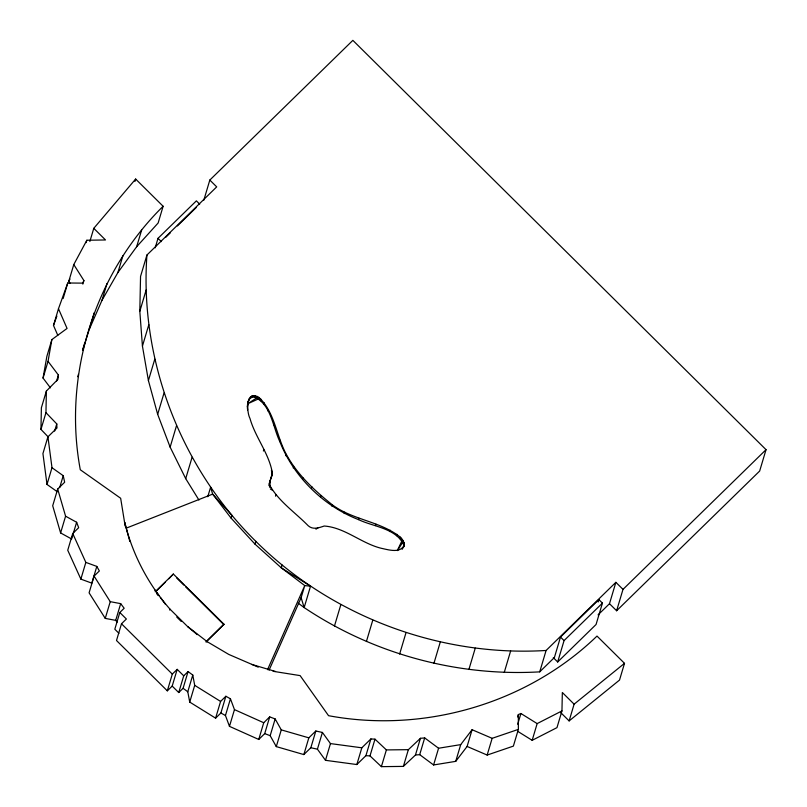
<?xml version="1.0" encoding="UTF-8"?>
<svg xmlns="http://www.w3.org/2000/svg" width="807" height="807" viewBox="0 0 807 807"><rect width="100%" height="100%" fill="white"/><g stroke="black" fill="none" stroke-linecap="round" stroke-linejoin="round"><path stroke-width="1.21" d="M48.45 437.192L40.965 429.405L41.379 407.787L46.372 391.052L57.953 379.31L58.386 375.023L48.037 361.344L51.87 339.586L67.062 328.439L58.477 308.718L67.758 282.995L82.758 283.126L83.898 280.533L73.78 264.555L86.843 240.244L105.515 239.961L93.783 228.331L135.647 179.043L163.125 206.269L158.142 222.994L136.665 246.71L117.893 272.544L102.025 300.214L89.244 329.417L82.627 350.47M40.965 429.405L45.959 412.67L46.372 391.052M198.936 500.027L185.711 478.642L170.136 447.128L157.668 414.334L148.407 380.561L142.435 346.112L139.813 311.29L140.549 276.418L146.924 255.032L216.7 186.881L209.82 180.062L352.861 40.35L766.035 449.67L759.659 471.046L616.619 610.758L609.497 603.707L615.872 582.321L622.994 589.382L616.619 610.758M615.872 582.321L546.097 650.472C439.603 656.999 331.596 616.487 255.819 541.336C180.738 467.233 139.419 360.436 146.924 255.032M517.963 731.495L532.166 740.322L556.971 727.642L561.954 710.917L562.338 692.507L574.11 704.178L569.127 720.913L560.714 712.581M403.54 547.116L404.156 545.189C400.222 553.733 388.016 549.668 381.075 548.235C361.294 543.333 344.771 527.465 324.222 526.023C319.017 527.748 312.934 530.088 308.203 525.75C295.493 512.738 279.161 501.732 270.012 485.784L269.266 485.753C268.902 480.932 272.635 476.907 272.201 472.065C268.63 452.868 255.194 437.081 249.938 418.319C246.468 411.923 245.651 389.135 258.986 397.458C274.824 412.236 276.307 436.052 286.344 454.402C297.289 474.667 314.609 490.595 332.363 504.859C352.851 520.122 380.591 521.221 400.433 537.26C402.824 539.621 405.114 543.121 403.742 546.581L403.924 542.496L403.742 546.581M247.618 409.916C246.851 405.003 247.779 396.56 254.498 397.044C271.172 404.408 272.796 427.074 279.868 441.691C293.657 476.755 323.446 506.009 358.54 519.627C373.268 526.749 396.136 528.202 403.742 544.886L403.379 541.174L397.498 550.586M163.125 206.269C94.59 273.724 62.664 375.215 80.296 469.755L120.657 498.262L125.166 526.063M50.448 387.854L43.043 378.08L46.877 356.321L51.87 339.586M270.153 480.518L270.012 485.784M269.266 485.753L269.316 483.423L272.11 474.405L271.505 471.308M57.781 335.308L53.494 325.453L58.477 308.718M63.128 298.529L67.758 282.995M70.058 283.287L68.797 281.28L73.78 264.555M43.043 378.08L48.037 361.344M86.137 242.635L86.843 240.244M89.859 241.475L93.783 228.331M82.828 284.125L83.898 280.533M56.611 381.005L58.386 375.023M45.959 412.67L56.762 423.917L56.964 428.013L47.926 436.839L42.932 453.574L47.008 484.442L57.216 491.705M54.624 431.089L56.762 423.917M82.889 349.068L84.674 343.096M89.244 329.417L94.227 312.692M134.94 181.434L135.647 179.043M77.734 376.748L78.45 374.357M47.008 484.442L51.991 467.707L47.926 436.839M102.025 300.214L107.018 283.489M117.893 272.544L122.886 255.809M57.69 489.042L52.697 505.767L60.606 532.933L71.631 539.005L76.625 522.27L65.589 516.198L57.69 489.042L64.661 482.233L63.228 475.696L51.991 467.707M59.668 487.65L63.228 475.696M136.665 246.71L141.659 229.975M60.606 532.933L65.589 516.198M155.176 247.84L158.001 238.337L196.383 200.852L199.702 204.151M72.731 533.508L67.738 550.243L80.861 579.123L91.827 583.148L96.81 566.413L85.845 562.388L72.731 533.508L78.683 527.687L76.625 522.27M139.813 311.29L146.178 289.905M142.435 346.112L148.811 324.727M80.861 579.123L85.845 562.388M148.407 380.561L154.783 359.176M203.798 200.257L209.82 180.062M96.81 566.413L99.352 570.942L94.076 576.097L89.093 592.832L105.253 618.394L115.704 620.371L117.096 622.217M157.668 414.334L164.043 392.948M105.253 618.394L110.246 601.659L94.076 576.097M115.704 620.371L120.687 603.646L110.246 601.659M120.687 603.646L124.167 608.246L119.809 612.503L114.816 629.238L118.922 633.303M170.136 447.128L176.511 425.743M119.809 612.503L126.376 619.009L121.494 623.771L116.501 640.506L167.321 690.842L172.194 686.081L177.187 669.346L183.724 675.822L178.73 692.547L172.194 686.081M185.711 478.642L192.086 457.256M206.612 641.515L223.983 624.214L173.344 574.049L168.885 578.74M169.702 610.072L169.974 609.134C148.226 584.349 132.57 554.51 124.732 522.462L129.836 541.467M207.772 496.709L210.607 487.206L212.655 494.126L231.084 518.104L254.992 544.13L281.28 567.825L304.743 585.589L310.534 586.195L304.158 607.58C373.056 653.771 456.903 676.669 539.722 671.858L554.399 657.523L560.492 637.076L598.875 599.591L602.436 603.111L596.06 624.497L557.687 661.982L553.309 657.644M247.396 406.879L248.132 401.715L249.141 398.87L250.594 397.942L250.372 397.115L252.006 397.215L253.196 395.632L254.498 397.044L254.921 395.652L256.848 397.821L247.638 403.803L258.573 398.85L258.986 397.458L260.812 400.746L261.236 399.354M167.321 690.842L172.305 674.107L177.187 669.346M256.848 397.821L257.272 396.429L258.573 398.85M263.818 404.236L264.232 402.844M231.084 518.104L231.912 515.32L212.655 494.126L126.618 528M178.73 692.547L183.088 688.3L188.071 671.565L192.772 675.045L194.709 685.345L189.726 702.08L215.6 718.159L220.886 712.995L225.869 696.259L230.439 698.781L234.464 709.615L229.47 726.35L258.744 739.464L264.716 733.624L269.699 716.888L275.167 718.946L281.27 729.871L308.829 737.84L315.83 731.001L322.407 732.443L330.467 743.59L361.818 747.807L370.897 738.94L374.983 739.172L386.382 749.915L408.362 749.663L420.437 738.304L424.684 737.911L438.574 748.24L460.716 744.619L472.085 729.72L492.149 738.324L518.366 729.387L518.336 714.568L520.918 713.499L537.149 723.597L561.954 710.917M267.944 410.945L268.358 409.553M189.726 702.08L187.779 691.77L192.772 675.045M263.395 451.022L263.818 449.62M273.906 424.906L274.319 423.514M279.868 441.691L280.281 440.289M271.263 477.855L272.201 472.065L271.364 470.229M254.992 544.13L255.819 541.336M285.92 455.804L286.344 454.402M275.55 496.174L275.964 494.772M215.6 718.159L220.583 701.424L225.869 696.259M293.264 467.939L293.677 466.547M229.47 726.35L225.456 715.516L230.439 698.781M302.564 479.267L302.978 477.875M282.107 565.041L281.28 567.825L310.534 586.195M311.502 488.185L311.916 486.782M320.5 497.031L320.914 495.629M258.744 739.464L263.728 722.729L269.699 716.888M269.034 670.244L301.132 597.674L304.743 585.589L267.541 669.679M331.949 506.261L332.363 504.859M315.83 731.001L310.836 747.736L303.846 754.575L276.287 746.606L270.174 735.681L275.167 718.946M344.236 513.565L344.65 512.173M276.287 746.606L281.27 729.871M358.54 519.627L358.954 518.225M334.471 626.01L340.847 604.635M303.846 754.575L308.829 737.84M375.548 525.599L375.971 524.207M370.897 738.94L365.914 755.675L356.835 764.542L325.483 760.315L317.423 749.178L322.407 732.443M389.7 531.571L390.114 530.169M325.483 760.315L330.467 743.59M396.489 535.677L396.903 534.274M366.398 641.545L372.773 620.169M400.02 538.652L400.433 537.26L401.926 540.872L397.326 550.515M401.926 540.872L402.35 539.479L402.965 542.576M356.835 764.542L361.818 747.807M399.636 654.043L406.012 632.668M420.437 738.304L415.444 755.039L403.369 766.398L381.388 766.65L369.999 755.897L374.983 739.172M381.388 766.65L386.382 749.915M433.914 663.394L440.279 642.019M403.369 766.398L408.362 749.663M415.444 755.039L419.701 754.646L424.684 737.911M419.701 754.646L433.591 764.965L438.574 748.24M468.887 669.517L475.262 648.132M433.591 764.965L455.723 761.354L460.716 744.619M455.723 761.354L467.102 746.455L472.085 729.72M504.274 672.342L510.639 650.967M467.102 746.455L487.156 755.059L492.149 738.324M517.62 716.959L518.336 714.568M517.711 724.252L520.918 713.499M518.366 729.387L513.373 746.112L487.156 755.059M539.722 671.858L546.097 650.472M532.166 740.322L537.149 723.597M557.687 661.982L564.063 640.597L602.436 603.111M598.158 601.992L598.875 599.591M273.109 671.303L300.123 675.61L328.55 715.688C424.048 733.502 526.961 703.704 596.998 636.077L624.507 663.344L619.524 680.069L569.127 720.913M53.494 325.453L56.863 316.092M402.693 548.467L403.641 546.682M68.797 281.28L69.977 279.071M165.788 237.268L170.247 232.91M177.389 225.94L196.131 207.631M155.186 591.783L173.344 574.049M155.912 591.41L165.425 582.119M223.983 624.214L205.886 641.888L207.338 641.767L228.785 654.427L258.23 667.147M183.724 675.822L188.071 671.565M622.994 589.382L766.035 449.67M598.058 614.884L609.497 603.707M574.11 704.178L624.507 663.344M315.951 529.18L317.988 527.909M365.914 755.675L369.999 755.897M310.836 747.736L317.423 749.178M251.643 664.393L275.54 671.485M269.588 487.186L270.738 487.569M264.716 733.624L270.174 735.681M234.464 709.615L263.728 722.729M220.886 712.995L225.456 715.516M270.325 488.961L272.282 490.162M194.709 685.345L220.583 701.424M183.088 688.3L187.779 691.77M298.277 603.202L304.158 607.58L301.132 597.674M169.974 609.134L187.638 626.585L207.338 641.767M187.638 626.585L197.241 634.645M176.763 617.052L181.182 621.41M158.001 238.337L161.329 241.626M560.492 637.076L564.063 640.597M176.763 578.034L183.865 585.075M185.64 586.83L223.842 624.679M121.494 623.771L172.305 674.107M156.709 593.71L158.243 595.637M154.641 589.685L158.949 595.505M160.381 597.452L165.395 604.241M401.906 548.538L402.219 549.355M251.673 396.136L252.006 397.215"/></g></svg>
